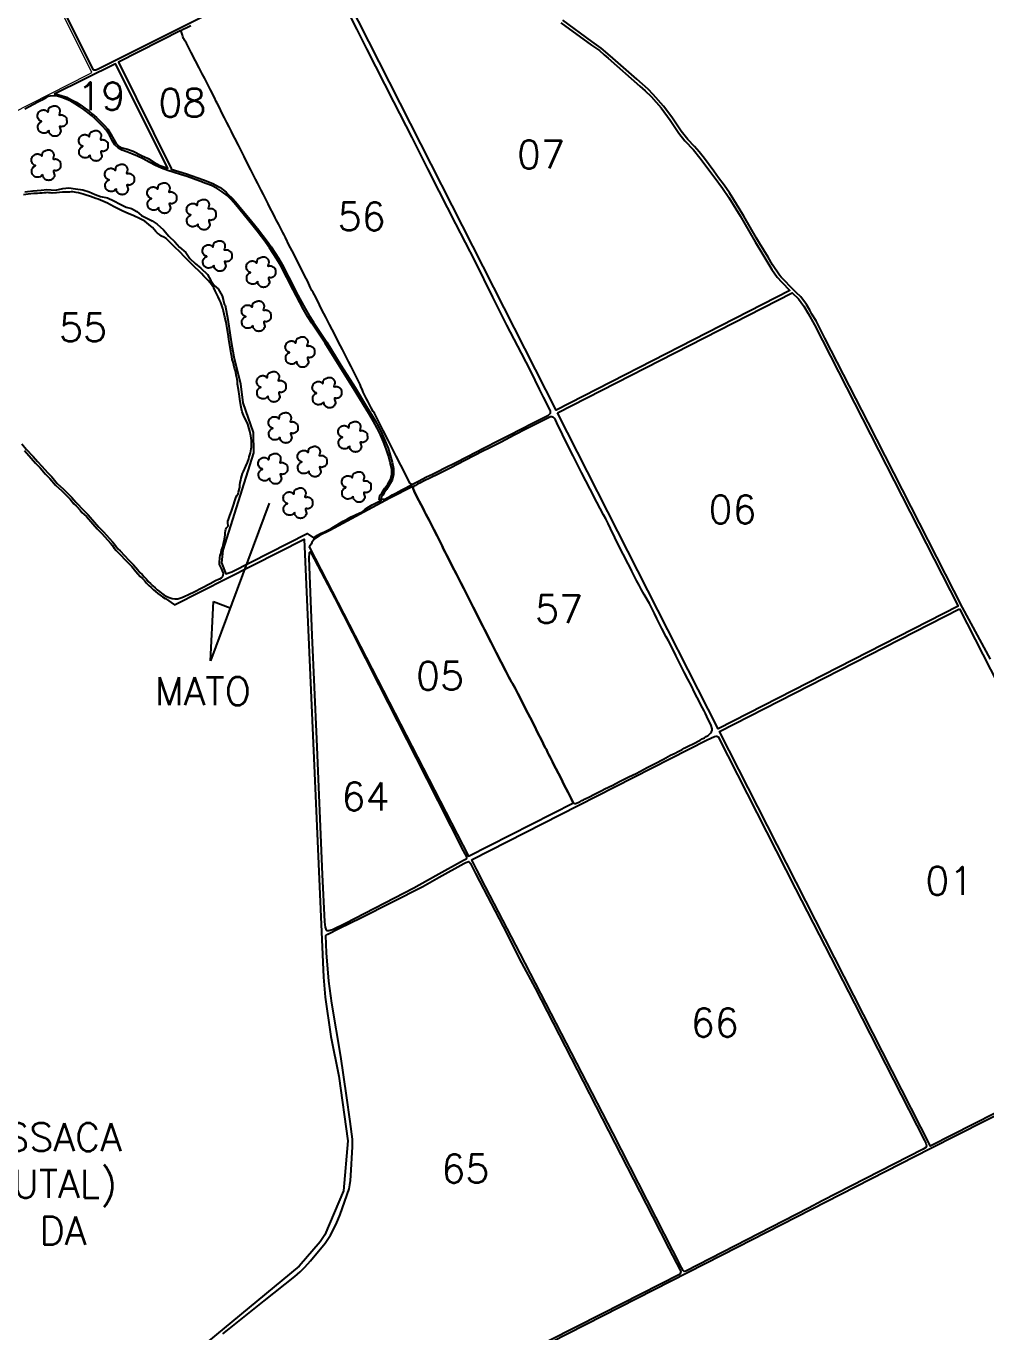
# Model space of a CAD drawing. Header units: millimetres. Extents: x 723072 to 730422, y 7782178 to 7792573.
# Drawn here: x 726185 to 727742, y 7784801 to 7786919 of the extents above; entities that cross this region are included whole.
import ezdxf

# ---------------------------------------------------------------- set-up
doc = ezdxf.new("R2010")
doc.units = ezdxf.units.MM
doc.linetypes.add('CONTINUO', pattern=[0])
for name, color, linetype, lineweight in [('0114000653', 1, 'Continuous', 25), ('0114000653001', 5, 'Continuous', 25), ('0114000653005', 5, 'Continuous', 25), ('0114000653006', 5, 'Continuous', 25), ('0114000653007', 5, 'Continuous', 25), ('0114000653008', 5, 'Continuous', 25), ('0114000653019', 5, 'Continuous', 25), ('0114000653027', 5, 'Continuous', 25), ('0114000653055', 5, 'Continuous', 25), ('0114000653056', 5, 'Continuous', 25), ('0114000653057', 5, 'Continuous', 25), ('0114000653063', 5, 'Continuous', 25), ('0114000653064', 5, 'Continuous', 25), ('0114000653065', 5, 'Continuous', 25), ('0114000653066', 5, 'Continuous', 25)]:
    doc.layers.add(name, color=color, linetype=linetype, lineweight=lineweight)
for name, color, linetype in [('MATO', 3, 'Continuous'), ('TXT_CONFRONTANTES', 7, 'Continuous'), ('TXT_DIVERSOS', 7, 'Continuous'), ('TXT_NUM_TALHOES', 7, 'Continuous')]:
    doc.layers.add(name, color=color, linetype=linetype)
doc.styles.add('ROMANS', font='romans')
doc.styles.add('Simplex', font='simplex.shx')

# ---------------------------------------------------------------- blocks, each defined once
blk = doc.blocks.new('mato')
at = {"layer": 'MATO', "color": 94, "linetype": 'CONTINUO'}
blk.add_lwpolyline([(734601.6, 7824194.7), (734600.8, 7824194.1), (734600, 7824193.3), (734599.1, 7824192.6), (734598, 7824192.3), (734596.9, 7824192.2), (734595.8, 7824192.2), (734594.9, 7824192.4), (734594.2, 7824192.7), (734593.5, 7824193.1), (734592.9, 7824193.6), (734592.3, 7824194.1), (734591.8, 7824194.7), (734591.5, 7824195.3), (734591.3, 7824195.9), (734591.2, 7824196.6), (734591, 7824197.5), (734591, 7824198.4), (734591, 7824199.3), (734591.2, 7824200), (734591.5, 7824200.5), (734591.9, 7824201), (734592.1, 7824201.5), (734592.4, 7824201.9), (734592.8, 7824202.3), (734594.2, 7824203.2), (734594.7, 7824203.6), (734594.5, 7824203.7), (734593.5, 7824204), (734593.1, 7824204.2), (734592.7, 7824204.5), (734592.3, 7824204.9), (734591.8, 7824205.6), (734591.3, 7824206.3), (734590.9, 7824207.1), (734590.7, 7824208), (734590.6, 7824208.8), (734590.7, 7824209.7), (734590.9, 7824210.7), (734591.3, 7824211.6), (734591.7, 7824212.4), (734592, 7824212.8), (734592.3, 7824213.1), (734592.7, 7824213.4), (734593.3, 7824213.8), (734593.9, 7824214.2), (734594.6, 7824214.5), (734595.3, 7824214.7), (734596, 7824214.8), (734596.6, 7824214.8), (734597.2, 7824214.8), (734597.8, 7824214.7), (734598.2, 7824214.6), (734598.7, 7824214.4), (734599.1, 7824214.3), (734599.5, 7824214), (734600, 7824213.4), (734600.5, 7824213), (734600.9, 7824212.8), (734601.1, 7824213.4), (734601.2, 7824214.2), (734601.3, 7824215.1), (734601.4, 7824215.5), (734601.5, 7824215.8), (734602, 7824216.5), (734602.3, 7824217), (734602.7, 7824217.4), (734603.2, 7824217.6), (734603.7, 7824217.8), (734604.3, 7824218), (734605.3, 7824218.4), (734605.8, 7824218.6), (734606.3, 7824218.7), (734606.9, 7824218.8), (734607.5, 7824218.8), (734608, 7824218.8), (734608.6, 7824218.7), (734609.1, 7824218.6), (734609.5, 7824218.4), (734610, 7824218.1), (734610.4, 7824217.9), (734610.7, 7824217.6), (734611, 7824217.2), (734611.3, 7824216.8), (734611.7, 7824216.3), (734611.9, 7824215.7), (734612.2, 7824215.1), (734612.4, 7824214.6), (734612.5, 7824214), (734612.5, 7824213.3), (734612.2, 7824212.1), (734611.9, 7824210.9), (734611.7, 7824210), (734612.4, 7824209.8), (734613.2, 7824209.9), (734614.1, 7824210), (734614.7, 7824209.9), (734615.4, 7824209.8), (734616, 7824209.5), (734616.6, 7824209.1), (734617.3, 7824208.6), (734617.8, 7824208.1), (734618.2, 7824207.9), (734618.6, 7824207.5), (734618.8, 7824207), (734619, 7824205.5), (734619.1, 7824203.9), (734619.1, 7824202.4), (734618.8, 7824201.5), (734618.4, 7824200.9), (734618, 7824200.3), (734617.5, 7824199.8), (734617, 7824199.3), (734616.5, 7824199), (734615.7, 7824198.7), (734614.9, 7824198.5), (734614.1, 7824198.3), (734613.3, 7824198.6), (734612.6, 7824198.7), (734612.1, 7824198.5), (734612.3, 7824197.3), (734613.2, 7824194.3), (734613.1, 7824193.5), (734613, 7824192.9), (734612.3, 7824191.8), (734611.9, 7824191.2), (734611.4, 7824190.7), (734611, 7824190.3), (734610.6, 7824189.9), (734610.1, 7824189.6), (734609.5, 7824189.4), (734608.8, 7824189.2), (734608.2, 7824189.2), (734607.5, 7824189.1), (734606.8, 7824189.2), (734605.7, 7824189.3), (734605.3, 7824189.5), (734604.8, 7824189.7), (734604.2, 7824190.1), (734603.7, 7824190.7), (734603.2, 7824191.3), (734602.7, 7824191.7), (734602.3, 7824192.2), (734602, 7824192.7), (734601.9, 7824194.3), (734601.7, 7824195)], dxfattribs=at)

msp = doc.modelspace()

# ---------------------------------------------------------------- linework, layer by layer
at = {"layer": '0114000653', "color": 1, "linetype": 'ByBlock'}
for points in [[(727749.4, 7785891.9), (727703.8, 7785976.2), (727550.7, 7786275.9), (727480.8, 7786412.9), (727466.3, 7786440.8), (727459.8, 7786451.9), (727456.1, 7786458.2), (727450.7, 7786467.1), (727441.8, 7786479.8), (727434.1, 7786487), (727424.4, 7786496.6), (727416.2, 7786504.9), (727409.9, 7786511.7), (727407.1, 7786514.8), (727395.9, 7786531.8), (727388.6, 7786544.2), (727381.5, 7786555.5), (727374.8, 7786566.6), (727369.7, 7786575), (727349.3, 7786610.4), (727341.9, 7786622.8), (727333.1, 7786637.2), (727325.8, 7786648.6), (727317.2, 7786660.9), (727308.4, 7786673), (727300.7, 7786683.3), (727285.4, 7786703.9), (727276.6, 7786715.1), (727269.4, 7786723.5), (727258.6, 7786734.9), (727247.8, 7786748.3), (727232.3, 7786771.2), (727219, 7786789.1), (727202.4, 7786808.1), (727194, 7786816.3), (727175.5, 7786832.6), (727132.7, 7786870.6), (727117.9, 7786882.9), (727110, 7786888.5), (727102.6, 7786893.7), (727055.6, 7786928.2)], [(726182.2, 7786230.3), (726193.4, 7786218.3), (726200.5, 7786209.9), (726207.7, 7786202.5), (726216.7, 7786192), (726223.7, 7786184.9), (726232.7, 7786174.5), (726243.1, 7786165), (726256.5, 7786151.7), (726262.5, 7786144.2), (726266.1, 7786140.9), (726272.6, 7786133.9), (726275.7, 7786130.2), (726279.3, 7786126.9), (726282.8, 7786123.4), (726293.1, 7786111.5), (726300.3, 7786103.4), (726304.1, 7786099.6), (726307.7, 7786095.8), (726322, 7786080.1), (726325, 7786076.3), (726327.8, 7786072.4), (726331, 7786068.4), (726334.7, 7786064.8), (726348.8, 7786049.8), (726356.4, 7786042.4), (726363.3, 7786034.5), (726366.5, 7786030.3), (726370.2, 7786026.4), (726374, 7786022.9), (726377.2, 7786019.5), (726380.2, 7786015.5), (726383.9, 7786011.7), (726387.8, 7786008.2), (726391.6, 7786004.8), (726395.2, 7786001.7), (726398.7, 7785998.8), (726402.4, 7785996), (726406.3, 7785993.1), (726410.8, 7785990.6), (726410.9, 7785990.5), (726411.2, 7785990.3), (726425.7, 7785980.3), (726511, 7786023.3), (726636.1, 7786086.9), (726667.3, 7785376.7), (726670.1, 7785344.2), (726679.4, 7785280.1), (726692.5, 7785215.7), (726707, 7785111), (726699.7, 7785029.9), (726669.7, 7784958.5), (726662.3, 7784947.3), (726628.2, 7784907.5), (726478.2, 7784784.2)], [(726870.7, 7784700.4), (727314.2, 7784926.4), (727651.7, 7785098.4), (728051.9, 7785301.2)]]:
    msp.add_lwpolyline(points, dxfattribs=at)
at = {"layer": '0114000653001', "linetype": 'Continuous'}
msp.add_lwpolyline([(727699.3, 7785973.9), (727988.1, 7785407.9), (728034.7, 7785314.2), (728036.6, 7785309.3), (728038, 7785305.2), (728037.8, 7785302), (728036.5, 7785299.3), (728032.5, 7785296.1), (727652.3, 7785102.7), (727651.9, 7785102.5), (727309.9, 7785775), (727699.3, 7785973.9)], close=True, dxfattribs=at)
at = {"layer": '0114000653005'}
msp.add_lwpolyline([(726939.6, 7785919.2), (726928.7, 7785940.5), (726926, 7785945.7), (726920.7, 7785956), (726915.5, 7785966.2), (726910.2, 7785976.4), (726902.6, 7785991.5), (726894.9, 7786006.7), (726890.2, 7786016.2), (726883.2, 7786029.8), (726876.4, 7786043.2), (726869.5, 7786056.7), (726867.1, 7786061.3), (726864.7, 7786065.9), (726862.3, 7786070.8), (726859.8, 7786075.7), (726851.7, 7786091.9), (726846.4, 7786102.2), (726838.6, 7786117.4), (726833.5, 7786127.4), (726830.9, 7786132.5), (726828.4, 7786137.4), (726826, 7786142.2), (726819, 7786155.2), (726817.1, 7786159.2), (726815.3, 7786163.1), (726813.9, 7786166.2), (726812.7, 7786169.1), (726812.9, 7786171.9), (726812.5, 7786172), (726775.2, 7786153.4), (726677.7, 7786100.9), (726661.2, 7786092.6), (726652.5, 7786086.7), (726648.3, 7786081.6), (726647.6, 7786078.5), (726644.6, 7786074.8), (726644.2, 7786073.9), (726644.8, 7786073.3), (726902.9, 7785572.7), (727072.7, 7785659.4), (727072, 7785660.3), (727069.7, 7785665.3), (727064.1, 7785676.1), (727057.4, 7785689.1), (727052.9, 7785698.5), (727044.5, 7785714.7), (727042.4, 7785718.5), (727038.9, 7785725.9), (727035.2, 7785733.2), (727033.1, 7785737), (727030.9, 7785741.1), (727028.9, 7785745.4), (727026.7, 7785749.6), (727021, 7785761.1), (727015, 7785772.4), (727009, 7785784.9), (727002.7, 7785797.5), (726995.7, 7785810.6), (726986.8, 7785828.2), (726982.6, 7785836.6), (726978.5, 7785845), (726976.3, 7785849), (726974.1, 7785852.6), (726972.1, 7785855.7), (726970.1, 7785859.2), (726968.2, 7785863.2), (726963.1, 7785872.8), (726955.8, 7785887.5), (726947.7, 7785902.9)], close=True, dxfattribs=at)
at = {"layer": '0114000653006', "linetype": 'Continuous'}
msp.add_lwpolyline([(727047.2, 7786291.6), (727427.5, 7786486.4), (727438, 7786476.5), (727446.5, 7786464.4), (727453.7, 7786452.6), (727464.1, 7786434.6), (727697, 7785978.3), (727307.6, 7785779.4), (727047.2, 7786291.6)], close=True, dxfattribs=at)
at = {"layer": '0114000653007', "linetype": 'Continuous'}
msp.add_lwpolyline([(727052.6, 7786924.2), (727102.2, 7786887.8), (727114.9, 7786879), (727122.9, 7786872.2), (727129.4, 7786866.8), (727180.6, 7786821.4), (727189.2, 7786814), (727198.7, 7786804.6), (727215.1, 7786786), (727229.7, 7786766.3), (727243.7, 7786745.4), (727253.6, 7786732.8), (727267.8, 7786718), (727278.1, 7786705.3), (727301, 7786674.6), (727314.8, 7786655.8), (727324.9, 7786641), (727343.2, 7786611.1), (727367.4, 7786569), (727380.1, 7786548.2), (727394.7, 7786524.2), (727403.1, 7786511.7), (727410.7, 7786503.4), (727423.7, 7786490.1), (727045, 7786296), (726673.2, 7787027.1)], dxfattribs=at)
at = {"layer": '0114000653008'}
msp.add_lwpolyline([(726510.7, 7786762.6), (726506.9, 7786769.9), (726503.2, 7786777.2), (726498.1, 7786787.8), (726495, 7786793.8), (726493.5, 7786796.7), (726490.5, 7786802.8), (726484, 7786815.6), (726479.2, 7786825.1), (726474.7, 7786834), (726470.8, 7786841.5), (726466, 7786851.1), (726460, 7786862.7), (726452.8, 7786876.2), (726450.6, 7786880.3), (726448, 7786885.7), (726445.4, 7786891), (726444.3, 7786892.7), (726443.2, 7786894.4), (726442.1, 7786895.8), (726441.3, 7786897.2), (726440.6, 7786898.6), (726439.9, 7786900.4), (726439.5, 7786902.1), (726438.9, 7786904.1), (726438.4, 7786905.7), (726437.6, 7786907.3), (726437, 7786909), (726436.6, 7786910.4), (726436, 7786911.5), (726334.7, 7786860.1), (726420.6, 7786688.1), (726420.6, 7786686.7), (726445.3, 7786679.3), (726472.6, 7786669.3), (726487.8, 7786663.5), (726494.1, 7786660.3), (726499.9, 7786656.9), (726509.7, 7786649.6), (726512, 7786647), (726520.3, 7786638.8), (726527.4, 7786630.6), (726534.4, 7786622.2), (726548.6, 7786605.1), (726555.6, 7786596.5), (726562.5, 7786587.9), (726569.3, 7786579.1), (726575.9, 7786570.2), (726582.3, 7786561.1), (726588.5, 7786551.8), (726594.4, 7786542.2), (726600.2, 7786532.4), (726610.8, 7786512.2), (726620.8, 7786492.3), (726626, 7786482.5), (726631.5, 7786471.9), (726637.6, 7786460.9), (726644.1, 7786449.7), (726651.1, 7786438.6), (726672.7, 7786406.1), (726695.8, 7786369.1), (726718.6, 7786332.8), (726738.9, 7786299.2), (726745.3, 7786289.2), (726751.3, 7786279), (726757.2, 7786268.3), (726762.7, 7786257.2), (726767.7, 7786245.8), (726772.1, 7786234.2), (726775.7, 7786222.8), (726778.6, 7786211.9), (726781.2, 7786201.1), (726781.2, 7786191.5), (726778.7, 7786182.4), (726774.2, 7786174.2), (726769.4, 7786167.5), (726766, 7786162.1), (726763.8, 7786158.1), (726761.6, 7786156.2), (726761.2, 7786152.8), (726763.6, 7786151.5), (726766.9, 7786151.9), (726770.6, 7786153.6), (726774.9, 7786155.8), (726779.6, 7786158.5), (726784.6, 7786161.3), (726794.6, 7786166.6), (726811.4, 7786175.3), (726808.7, 7786176.4), (726807.5, 7786177.7), (726801.9, 7786189.2), (726793.1, 7786206.7), (726785.5, 7786221.2), (726779.8, 7786232.2), (726772.2, 7786247.5), (726764.3, 7786263.2), (726752.9, 7786285.9), (726750, 7786291.1), (726748.2, 7786293.7), (726744.9, 7786299.8), (726741.2, 7786307.1), (726739.2, 7786310.8), (726737.1, 7786314.4), (726732, 7786324.9), (726730.5, 7786328.2), (726728, 7786334.4), (726726.8, 7786337.7), (726725.2, 7786340.9), (726721.8, 7786347.4), (726714.3, 7786362.5), (726712.3, 7786366.6), (726708.2, 7786374.7), (726702, 7786386.6), (726698.2, 7786394.1), (726692, 7786406.2), (726687.8, 7786414.5), (726681.3, 7786426.9), (726677.3, 7786434.8), (726671.1, 7786446.6), (726665, 7786458.7), (726661, 7786466.7), (726657, 7786474.9), (726652.8, 7786482.9), (726650.6, 7786486.7), (726648.5, 7786490.3), (726646.6, 7786494.1), (726644.9, 7786498), (726641.4, 7786505.6), (726637.4, 7786513.3), (726631.1, 7786525.6), (726624.9, 7786537.9), (726618.6, 7786550.4), (726612, 7786563.2), (726605.7, 7786576.2), (726603.6, 7786580.3), (726601.5, 7786584.3), (726594.9, 7786596.8), (726590.7, 7786604.7), (726588.8, 7786608.1), (726587.3, 7786611.7), (726579.5, 7786626.9), (726577.7, 7786630.8), (726570.2, 7786645.5), (726566.5, 7786652.7), (726561, 7786663.4), (726557.2, 7786670.8), (726553.4, 7786678.4), (726549.7, 7786685.9), (726543.9, 7786697.1), (726539, 7786707.2), (726533.4, 7786718.2), (726529.4, 7786725.9), (726523.6, 7786736.9), (726520, 7786744.3), (726518.1, 7786748), (726514.3, 7786755.5)], close=True, dxfattribs=at)
at = {"layer": '0114000653019', "elevation": 565}
msp.add_lwpolyline([(726230.4, 7786808.7), (726236.5, 7786807.9), (726243.8, 7786805.9), (726251.3, 7786803.3), (726258.8, 7786799.5), (726266.4, 7786795.2), (726273.7, 7786790.5), (726280.4, 7786785.9), (726286.8, 7786781.2), (726293, 7786776.1), (726299, 7786770.7), (726305.2, 7786764.9), (726311.3, 7786758.8), (726317.5, 7786751.8), (726322.7, 7786743.4), (726327.1, 7786735), (726331.4, 7786728.2), (726336.1, 7786723.6), (726338.9, 7786722.2), (726349.6, 7786719.5), (726358.9, 7786716.1), (726372.2, 7786709.2), (726383.1, 7786703.9), (726392.3, 7786697.9), (726401.9, 7786692.6), (726414.8, 7786688.4), (726330.3, 7786857.8)], close=True, dxfattribs=at)
at = {"layer": '0114000653027', "lineweight": 0}
msp.add_lwpolyline([(726291.7, 7786843.3), (726115.6, 7787196.6), (725723.8, 7786997.3), (725895, 7786660.7), (725899, 7786652.9), (725904, 7786647.1), (725909.6, 7786648.9), (726007.6, 7786699.3), (726285.5, 7786840.1)], close=True, dxfattribs=at)
at = {"layer": '0114000653055', "elevation": 550.8}
msp.add_lwpolyline([(726178.1, 7786241.3), (726185.2, 7786232.9), (726196.4, 7786221), (726203.4, 7786212.5), (726210.7, 7786205.2), (726219.7, 7786194.7), (726226.7, 7786187.6), (726235.6, 7786177.2), (726245.9, 7786167.9), (726259.5, 7786154.4), (726265.5, 7786146.9), (726268.9, 7786143.7), (726275.5, 7786136.6), (726278.6, 7786133), (726282, 7786129.8), (726285.7, 7786126.2), (726296.1, 7786114.1), (726303.2, 7786106.2), (726306.9, 7786102.4), (726310.6, 7786098.5), (726325, 7786082.7), (726328.2, 7786078.7), (726331, 7786074.8), (726334, 7786071.1), (726337.5, 7786067.6), (726351.7, 7786052.6), (726359.3, 7786045.1), (726366.4, 7786037), (726369.5, 7786032.9), (726373.1, 7786029.2), (726376.8, 7786025.7), (726380.2, 7786022.1), (726383.2, 7786018.1), (726386.7, 7786014.6), (726390.5, 7786011.1), (726394.2, 7786007.8), (726397.8, 7786004.8), (726401.2, 7786002), (726404.8, 7785999.2), (726408.5, 7785996.5), (726412.5, 7785994.2), (726417.1, 7785992.4), (726421.8, 7785990.8), (726426.5, 7785990), (726431.1, 7785990.1), (726435.8, 7785991.4), (726440.6, 7785993.4), (726449.6, 7785997.8), (726457.7, 7786001.2), (726470.3, 7786007.7), (726483.8, 7786014.7), (726492.4, 7786019.8), (726497.2, 7786021.7), (726499.4, 7786022.7), (726502.2, 7786024.3), (726503.7, 7786025.9), (726504.8, 7786027.8), (726505.1, 7786031.5), (726504.3, 7786033.7), (726502.4, 7786038.1), (726499.6, 7786043.4), (726498.9, 7786045.9), (726498.9, 7786048.4), (726499, 7786051), (726499.2, 7786054.1), (726499.5, 7786057.2), (726500.1, 7786060.2), (726501, 7786063), (726501.6, 7786065.8), (726502.2, 7786068.8), (726503.1, 7786071.8), (726503.9, 7786074.5), (726504.6, 7786077.1), (726505.2, 7786080), (726506.8, 7786086.8), (726507.8, 7786093.7), (726508, 7786097.1), (726508.5, 7786100.3), (726509.1, 7786103.1), (726510.3, 7786105), (726511.8, 7786106.5), (726512.7, 7786108.1), (726512.6, 7786109.7), (726512.2, 7786111.6), (726512.2, 7786113.7), (726512.5, 7786115.9), (726513.1, 7786118.7), (726514.3, 7786122), (726515.7, 7786125.4), (726518.1, 7786131.9), (726519.3, 7786135.3), (726521.5, 7786142.1), (726523.5, 7786149), (726524.6, 7786152.4), (726526, 7786155.4), (726527.4, 7786158), (726528.8, 7786160.5), (726529.8, 7786163), (726531.4, 7786168.7), (726531.7, 7786171.9), (726531.8, 7786175.1), (726532.2, 7786178.6), (726533.1, 7786182.2), (726534, 7786185.9), (726535.2, 7786189.5), (726536.3, 7786193.1), (726537.5, 7786196.5), (726541.6, 7786205.4), (726544, 7786211.2), (726546.1, 7786217.1), (726547.1, 7786220.2), (726548.9, 7786226.9), (726550.3, 7786233), (726550.7, 7786235.7), (726550.8, 7786239), (726550.6, 7786246.7), (726549.7, 7786254.4), (726547.9, 7786261.8), (726544.5, 7786273.5), (726542.5, 7786278.1), (726540.1, 7786283.1), (726537.7, 7786288), (726535.7, 7786293.1), (726534.7, 7786298.3), (726533.6, 7786303.3), (726531.6, 7786313.8), (726531, 7786318.8), (726529.8, 7786329.7), (726528.2, 7786337.9), (726527.8, 7786342.2), (726527.4, 7786346.4), (726526.6, 7786350.6), (726524.8, 7786359.7), (726523.3, 7786364.3), (726521.9, 7786369.1), (726520.7, 7786373.7), (726519.3, 7786378.2), (726518.6, 7786383), (726517.8, 7786387.2), (726517.1, 7786391.7), (726515.5, 7786400.8), (726513.9, 7786410.5), (726513.3, 7786415.2), (726509.8, 7786438.5), (726507.5, 7786446.9), (726506.4, 7786451.5), (726505.4, 7786456.3), (726503.9, 7786460.8), (726500.7, 7786470.4), (726498.8, 7786475.1), (726496.5, 7786479.9), (726491.6, 7786489.5), (726489.3, 7786494.1), (726486.6, 7786498.3), (726483.6, 7786502.2), (726480.5, 7786506), (726477.1, 7786509.6), (726473.4, 7786513.4), (726469.8, 7786517.5), (726466, 7786521.4), (726458, 7786528.6), (726450.1, 7786536.4), (726442.1, 7786544.6), (726434.2, 7786552.6), (726426.2, 7786560.1), (726415.5, 7786571.2), (726412.2, 7786574.3), (726408.6, 7786576.6), (726404.8, 7786578.4), (726401.2, 7786580.6), (726398.1, 7786583.2), (726395.4, 7786585.9), (726390.1, 7786592), (726387.3, 7786594.5), (726384.3, 7786597), (726381.1, 7786599.7), (726377.4, 7786602.4), (726368.9, 7786606.7), (726359.7, 7786610.9), (726350.4, 7786614.7), (726341.7, 7786618.7), (726337.4, 7786621), (726329.2, 7786625.4), (726320.8, 7786629.5), (726316.9, 7786631.6), (726302, 7786637.9), (726297.9, 7786639.5), (726289.3, 7786642.5), (726280.9, 7786645.3), (726277.5, 7786646.5), (726270.3, 7786648.3), (726266.5, 7786649), (726263.5, 7786649.5), (726260.7, 7786649.8), (726258, 7786649.8), (726255.3, 7786649.7), (726252.5, 7786649.4), (726249.7, 7786649.4), (726244.1, 7786649.3), (726234.2, 7786648.3), (726227.6, 7786648.1), (726224.4, 7786648.2), (726222.1, 7786648.6), (726219.2, 7786648.7), (726217.1, 7786648.6), (726214.1, 7786648.2), (726210.9, 7786647.9), (726207.3, 7786647.7), (726203.8, 7786647.6), (726197.7, 7786647.2), (726188.4, 7786646.3), (726180.9, 7786645.3)], dxfattribs=at)
at = {"layer": '0114000653056', "elevation": 572.9}
msp.add_lwpolyline([(726683.6, 7786987.9), (726721.4, 7786913.1), (726737.3, 7786881.8), (726781.1, 7786796.2), (726810.5, 7786738.2), (726836.3, 7786687.2), (726854.7, 7786651), (726881.7, 7786598.2), (726912.8, 7786537.8), (726941.8, 7786479.1), (726964.3, 7786433.9), (726987.9, 7786388.6), (727003.2, 7786359.1), (727017.2, 7786330.1), (727023.9, 7786316.9), (727034.8, 7786295.9), (727034.9, 7786294.8), (727035.3, 7786293.2), (727035.3, 7786291.9), (727034.9, 7786290.6), (727034.2, 7786289.3), (727033.1, 7786288.3), (727031.1, 7786287), (727008.4, 7786275.6), (726986.6, 7786264.2), (726969.9, 7786255.5), (726953.7, 7786247.2), (726926.1, 7786233.1), (726915.5, 7786227.8), (726898.9, 7786219.2), (726883.1, 7786211.2), (726863.3, 7786201.3), (726854.2, 7786196.6), (726849.4, 7786194.1), (726844.5, 7786191.7), (726834.7, 7786187.1), (726821.6, 7786180.4), (726818.1, 7786178.7), (726814.9, 7786177.3), (726812.8, 7786175.9), (726811.4, 7786175.3), (726808.7, 7786176.4), (726807.5, 7786177.7), (726801.9, 7786189.2), (726793.1, 7786206.7), (726785.5, 7786221.2), (726779.8, 7786232.2), (726772.2, 7786247.5), (726764.3, 7786263.2), (726752.9, 7786285.9), (726750, 7786291.1), (726748.2, 7786293.7), (726744.9, 7786299.8), (726741.2, 7786307.1), (726739.2, 7786310.8), (726737.1, 7786314.4), (726732, 7786324.9), (726730.5, 7786328.2), (726728, 7786334.4), (726726.8, 7786337.7), (726725.2, 7786340.9), (726721.8, 7786347.4), (726714.3, 7786362.5), (726712.3, 7786366.6), (726708.2, 7786374.7), (726702, 7786386.6), (726698.2, 7786394.1), (726692, 7786406.2), (726687.8, 7786414.5), (726681.3, 7786426.9), (726677.3, 7786434.8), (726671.1, 7786446.6), (726665, 7786458.7), (726661, 7786466.7), (726657, 7786474.9), (726652.8, 7786482.9), (726650.6, 7786486.7), (726648.5, 7786490.3), (726646.6, 7786494.1), (726644.9, 7786498), (726641.4, 7786505.6), (726637.4, 7786513.3), (726631.1, 7786525.6), (726624.9, 7786537.9), (726618.6, 7786550.4), (726612, 7786563.2), (726605.7, 7786576.2), (726603.6, 7786580.3), (726601.5, 7786584.3), (726594.9, 7786596.8), (726590.7, 7786604.7), (726588.8, 7786608.1), (726587.3, 7786611.7), (726579.5, 7786626.9), (726577.7, 7786630.8), (726570.2, 7786645.5), (726566.5, 7786652.7), (726561, 7786663.4), (726557.2, 7786670.8), (726553.4, 7786678.4), (726549.7, 7786685.9), (726543.9, 7786697.1), (726539, 7786707.2), (726533.4, 7786718.2), (726529.4, 7786725.9), (726523.6, 7786736.9), (726520, 7786744.3), (726518.1, 7786748), (726514.3, 7786755.5), (726510.7, 7786762.6), (726506.9, 7786769.9), (726503.2, 7786777.2), (726498.1, 7786787.8), (726495, 7786793.8), (726493.5, 7786796.7), (726490.5, 7786802.8), (726484, 7786815.6), (726479.2, 7786825.1), (726474.7, 7786834), (726470.8, 7786841.5), (726466, 7786851.1), (726460, 7786862.7), (726452.8, 7786876.2), (726450.6, 7786880.3), (726448, 7786885.7), (726445.4, 7786891), (726444.3, 7786892.7), (726443.2, 7786894.4), (726442.1, 7786895.8), (726441.3, 7786897.2), (726440.6, 7786898.6), (726439.9, 7786900.4), (726439.5, 7786902.1), (726438.9, 7786904.1), (726438.4, 7786905.7), (726437.6, 7786907.3), (726437, 7786909), (726436.6, 7786910.4), (726436, 7786911.5), (726439.6, 7786913.7), (726445.9, 7786916.7), (726452.5, 7786919.9)], dxfattribs=at)
at = {"layer": '0114000653057', "elevation": 572.8}
msp.add_lwpolyline([(727037.7, 7786285.1), (727035.8, 7786284.9), (727033.6, 7786284.1), (727030.3, 7786282.6), (727009.8, 7786272.4), (726997.8, 7786266.3), (726976.7, 7786255.2), (726955.6, 7786244.3), (726933.8, 7786233.3), (726926.8, 7786229.8), (726896.6, 7786214.2), (726873.8, 7786202.7), (726852.6, 7786191.7), (726830.9, 7786181.2), (726824.8, 7786178.2), (726820, 7786175.8), (726816.5, 7786174), (726814.6, 7786172.9), (726813.5, 7786172), (726812.8, 7786170.9), (726812.7, 7786169.6), (726813, 7786168.3), (726813.9, 7786166.2), (726815.3, 7786163.1), (726817.1, 7786159.2), (726819, 7786155.2), (726826, 7786142.2), (726828.4, 7786137.4), (726830.9, 7786132.5), (726833.5, 7786127.4), (726838.6, 7786117.4), (726846.4, 7786102.2), (726851.7, 7786091.9), (726859.8, 7786075.7), (726862.3, 7786070.8), (726864.7, 7786065.9), (726867.1, 7786061.3), (726869.5, 7786056.7), (726876.4, 7786043.2), (726883.2, 7786029.8), (726890.2, 7786016.2), (726894.9, 7786006.7), (726902.6, 7785991.5), (726910.2, 7785976.4), (726915.5, 7785966.2), (726920.7, 7785956), (726926, 7785945.7), (726928.7, 7785940.5), (726939.6, 7785919.2), (726947.7, 7785902.9), (726955.8, 7785887.5), (726963.1, 7785872.8), (726968.2, 7785863.2), (726970.1, 7785859.2), (726972.1, 7785855.7), (726974.1, 7785852.6), (726976.3, 7785849), (726978.5, 7785845), (726982.6, 7785836.6), (726986.8, 7785828.2), (726995.7, 7785810.6), (727002.7, 7785797.5), (727009, 7785784.9), (727015, 7785772.4), (727021, 7785761.1), (727026.7, 7785749.6), (727028.9, 7785745.4), (727030.9, 7785741.1), (727033.1, 7785737), (727035.2, 7785733.2), (727038.9, 7785725.9), (727042.4, 7785718.5), (727044.5, 7785714.7), (727052.9, 7785698.5), (727057.4, 7785689.1), (727064.1, 7785676.1), (727069.7, 7785665.3), (727072, 7785660.3), (727073.1, 7785659), (727074.9, 7785658.1), (727076.4, 7785658.2), (727077.9, 7785658.6), (727081.5, 7785660), (727083, 7785660.9), (727084.8, 7785661.8), (727086.7, 7785662.7), (727089, 7785664), (727091, 7785665), (727100.1, 7785669.6), (727104.9, 7785672), (727114.4, 7785677), (727119.1, 7785679.3), (727123.7, 7785681.6), (727136.5, 7785687.9), (727147.3, 7785693.6), (727162.9, 7785701.4), (727174.7, 7785707), (727192.2, 7785716.3), (727208.4, 7785724.7), (727215.7, 7785728.4), (727219.1, 7785730.2), (727226.5, 7785734.5), (727230.4, 7785736.5), (727234.3, 7785738.2), (727238, 7785739.9), (727241.7, 7785741.9), (727249.3, 7785745.7), (727252.3, 7785747.6), (727260.2, 7785751.7), (727267.1, 7785755.1), (727278.2, 7785760.9), (727281.8, 7785762.9), (727285.3, 7785764.8), (727288.4, 7785766.7), (727291.3, 7785768.6), (727293.5, 7785770.3), (727295.2, 7785772.2), (727296.8, 7785774.4), (727298, 7785776.8), (727298, 7785779.4), (727296.4, 7785784.4), (727289.4, 7785799.4), (727287.1, 7785804), (727285, 7785808.3), (727282.4, 7785813), (727279.7, 7785818.2), (727276.8, 7785823.8), (727273.3, 7785830.1), (727269.2, 7785838.1), (727264.1, 7785848.7), (727258.6, 7785859.5), (727253.2, 7785870.2), (727247.7, 7785881), (727239.2, 7785898), (727233.3, 7785909.3), (727226.8, 7785922.1), (727223.4, 7785928.5), (727216.5, 7785942.1), (727208.3, 7785958), (727204.1, 7785966.3), (727200.1, 7785974.6), (727196.2, 7785982.5), (727187.5, 7785997.1), (727183.5, 7786004.6), (727179.5, 7786012.1), (727175.4, 7786019.6), (727171.6, 7786027.2), (727167.7, 7786034.9), (727163.8, 7786042.8), (727159.7, 7786050.6), (727155.8, 7786058.5), (727151.6, 7786066.3), (727140, 7786089.2), (727133, 7786104.2), (727129.1, 7786112), (727125.5, 7786119.6), (727121.6, 7786126.3), (727110.7, 7786146.9), (727100.1, 7786167.7), (727093.2, 7786181.5), (727085.9, 7786195.1), (727072.3, 7786222), (727061.7, 7786243.1), (727055.1, 7786256.6), (727052.3, 7786262.5), (727049.6, 7786267.5), (727045.7, 7786275.3), (727043.5, 7786280.1), (727041.6, 7786283.1), (727040.5, 7786284.2), (727039.1, 7786284.8)], close=True, dxfattribs=at)
at = {"layer": '0114000653063'}
msp.add_lwpolyline([(726469.7, 7786932.9), (726360.2, 7786878), (726301.7, 7786848.9), (726298.1, 7786847.4), (726296.7, 7786847.2), (726295.3, 7786847.6), (726294.1, 7786848.4), (726291.9, 7786853.1), (726245.9, 7786944.5)], dxfattribs=at)
at = {"layer": '0114000653064'}
msp.add_lwpolyline([(726849.7, 7785541.1), (726894.5, 7785566.2), (726898.8, 7785568.5), (726900, 7785569.7), (726899.7, 7785571.6), (726894.7, 7785581.5), (726853.6, 7785662.5), (726818.1, 7785731.7), (726757.9, 7785850.6), (726714.9, 7785934.9), (726686.2, 7785991.1), (726647.6, 7786064.9), (726646.5, 7786065.7), (726645.4, 7786065.5), (726644.1, 7786064.6), (726643.6, 7786055.9), (726648.4, 7785931.1), (726656, 7785762.6), (726665.4, 7785542.8), (726669, 7785466.3), (726669.9, 7785457.6), (726671.1, 7785454.1), (726673.1, 7785452.2), (726676.2, 7785451.9), (726682, 7785453.6), (726703, 7785464.2), (726814, 7785521.3)], close=True, dxfattribs=at)
at = {"layer": '0114000653065'}
msp.add_lwpolyline([(726504, 7784797.9), (726514.7, 7784806.3), (726571.1, 7784851.8), (726621.2, 7784890.9), (726629.7, 7784898.4), (726637.2, 7784905.9), (726646.6, 7784916.5), (726670, 7784944.8), (726678.8, 7784958.1), (726688.1, 7784976), (726694.5, 7784991.4), (726708.9, 7785033.2), (726710.3, 7785039.6), (726711.3, 7785046.5), (726712, 7785055), (726714.6, 7785101.3), (726714.7, 7785113.7), (726710.9, 7785142.4), (726704.8, 7785184.8), (726695.3, 7785247.6), (726681.1, 7785334.4), (726675.9, 7785370.2), (726672.4, 7785415.7), (726671.3, 7785443.8), (726674.3, 7785446), (726693.2, 7785455.7), (726728, 7785472.6), (726828.7, 7785523.6), (726854.9, 7785538.8), (726895.1, 7785560.9), (726898.5, 7785562.6), (726901.4, 7785563.7), (726903.2, 7785563.9), (726904.3, 7785563.1), (726905.9, 7785560.7), (726914, 7785544.6), (726965.3, 7785446.1), (726985, 7785406.8), (727010.9, 7785358.4), (727088.9, 7785207.3), (727201.3, 7784988.2), (727227.6, 7784936.2), (727246.2, 7784901.2), (727246.8, 7784899.3), (727246.7, 7784897.7), (727246.2, 7784896), (727245.6, 7784894.8), (727244.7, 7784894.1), (727119.5, 7784830.3), (726947.3, 7784743.5)], dxfattribs=at)
at = {"layer": '0114000653066'}
msp.add_lwpolyline([(726908.4, 7785567.3), (727080.4, 7785654.6), (727289.6, 7785761.4), (727301.7, 7785766.7), (727304.1, 7785767.3), (727305.7, 7785767.3), (727307.4, 7785766.2), (727433.3, 7785519.8), (727528.5, 7785333.8), (727642.5, 7785111.4), (727644.4, 7785107.4), (727645.2, 7785105.1), (727645.3, 7785102.8), (727644.4, 7785100.3), (727640.1, 7785097.6), (727476.2, 7785013.5), (727453.9, 7785001.7), (727255, 7784899.4), (727252.4, 7784899.3), (727250.9, 7784901), (727248.1, 7784905.8), (727136.9, 7785124.1), (726986.5, 7785415), (726930.2, 7785523.2), (726916.2, 7785550.3), (726910.7, 7785561.3), (726908.4, 7785564.9), (726908, 7785566.2)], close=True, dxfattribs=at)
at = {"layer": 'MATO', "elevation": 555.6}
msp.add_lwpolyline([(726183.2, 7786649.8), (726196.5, 7786651.5), (726209.3, 7786653), (726218.6, 7786653.6), (726232.9, 7786652.9), (726244.9, 7786655.7), (726254.4, 7786656.6), (726265.4, 7786654.7), (726277.2, 7786653.5), (726287.4, 7786649.8), (726297, 7786645.7), (726306, 7786642.5), (726317.1, 7786640.1), (726327.3, 7786635.2), (726337.7, 7786629.9), (726347.6, 7786625.1), (726356, 7786622.8), (726364.8, 7786618.4), (726372.5, 7786611.5), (726378.9, 7786608.2), (726389.5, 7786603), (726397.9, 7786597.7), (726408, 7786588.4), (726416.4, 7786578.1), (726426.3, 7786569), (726433.8, 7786560.1), (726443.9, 7786551.9), (726450.6, 7786541.7), (726459.3, 7786533.9), (726468.4, 7786526.3), (726479.3, 7786515.9), (726484.9, 7786506), (726490.1, 7786498.3), (726496.4, 7786492.5), (726502.9, 7786481.2), (726505.4, 7786473.3), (726506.4, 7786468.4), (726507.7, 7786466), (726512.5, 7786443), (726517.5, 7786406.6), (726522.2, 7786382.2), (726532.8, 7786338.9), (726536.6, 7786307.9), (726553.5, 7786260), (726554, 7786227), (726503.9, 7786068.7), (726501.8, 7786048.4), (726509.1, 7786030.7), (726519, 7786034), (726640.9, 7786096.1), (726651.4, 7786088.7), (726657.6, 7786093), (726662.8, 7786095.8), (726669.2, 7786098.8), (726675.4, 7786102.1), (726681.5, 7786105.3), (726699.6, 7786115.8), (726705.9, 7786119.1), (726712.2, 7786123), (726719.1, 7786126.1), (726729.9, 7786131.2), (726735.1, 7786135.4), (726740.9, 7786139.2), (726746.6, 7786142.3), (726753, 7786145.5), (726759.4, 7786148.7), (726761.1, 7786149.4), (726757.9, 7786151.1), (726758.8, 7786157.6), (726761.4, 7786160), (726763.4, 7786163.6), (726766.9, 7786169.2), (726771.6, 7786175.8), (726775.9, 7786183.6), (726778.2, 7786192), (726778.2, 7786200.7), (726775.6, 7786211.2), (726772.8, 7786221.9), (726769.3, 7786233.2), (726764.9, 7786244.7), (726760, 7786255.9), (726754.6, 7786266.9), (726748.6, 7786277.5), (726742.7, 7786287.6), (726736.4, 7786297.6), (726716, 7786331.2), (726693.3, 7786367.5), (726670.2, 7786404.5), (726648.6, 7786437), (726641.6, 7786448.1), (726635, 7786459.4), (726628.9, 7786470.5), (726618.1, 7786490.9), (726608.2, 7786510.9), (726597.5, 7786531), (726591.8, 7786540.6), (726586, 7786550.2), (726579.8, 7786559.4), (726573.5, 7786568.5), (726566.9, 7786577.3), (726560.1, 7786586), (726553.2, 7786594.6), (726546.2, 7786603.2), (726532.1, 7786620.3), (726525.1, 7786628.7), (726518.1, 7786636.8), (726511, 7786643.9), (726503.3, 7786650.1), (726494.8, 7786655.7), (726485.9, 7786660.1), (726476.7, 7786663.8), (726466.8, 7786667.5), (726456.5, 7786671.3), (726446.1, 7786674.8), (726435.7, 7786678.1), (726425.2, 7786681.3), (726414.8, 7786684.7), (726404.9, 7786688.3), (726394.9, 7786693), (726384.7, 7786698.2), (726374.9, 7786703.3), (726365.6, 7786707.7), (726356.8, 7786711.4), (726348.6, 7786714.8), (726340.9, 7786717.6), (726334.3, 7786721.2), (726329.1, 7786726.3), (726324.5, 7786733.5), (726320.1, 7786741.9), (726315.1, 7786750), (726309.2, 7786756.8), (726303.1, 7786762.7), (726297, 7786768.5), (726291, 7786773.8), (726285, 7786778.8), (726278.7, 7786783.4), (726272, 7786788), (726264.8, 7786792.6), (726257.4, 7786796.9), (726250.1, 7786800.5), (726242.9, 7786803.1), (726235.9, 7786805), (726228.7, 7786805.9), (726223.6, 7786805.4), (726221.1, 7786804.5), (726217.3, 7786802.3), (726210.8, 7786798.8), (726203.9, 7786795.2), (726196.9, 7786791.6), (726190, 7786787.9), (726183.1, 7786784.3)], dxfattribs=at)
at = {"layer": 'TXT_DIVERSOS'}
for p, q in [((726579.4, 7786145.4), (726483.9, 7785889.7)), ((726483.9, 7785889.7), (726489, 7785985.6)), ((726489, 7785985.6), (726515.9, 7785975.5))]:
    msp.add_line(p, q, dxfattribs=at)

# ---------------------------------------------------------------- block references
at = {"layer": 'MATO', "linetype": 'Continuous', "xscale": 1.666666666666667, "yscale": 1.666666666666667, "zscale": 1.666666666666667}
for p in [(-498114.2, -5253575.1, -2818.5), (-498047.3, -5253615.2, -2818.5), (-498124.1, -5253646.6, -2818.5), (-498004.9, -5253669.8, -2818.5), (-497936.2, -5253700, -2818.5), (-497872.3, -5253726.8, -2818.5), (-497846.5, -5253793.9, -2818.5), (-497775.5, -5253820, -2818.5), (-497783.1, -5253891.5, -2818.5), (-497712.2, -5253949.7, -2818.5), (-497758.7, -5254006, -2818.5), (-497668.4, -5254015.6, -2818.5), (-497739.4, -5254072.6, -2818.5), (-497626.5, -5254087.1, -2818.5), (-497692.3, -5254127.3, -2818.5), (-497756.2, -5254138.9, -2818.5), (-497620.7, -5254168.5, -2818.5), (-497715.5, -5254194.7, -2818.5)]:
    msp.add_blockref('mato', p, dxfattribs=at)

# ---------------------------------------------------------------- texts
at = {"layer": 'TXT_CONFRONTANTES', "linetype": 'ByBlock', "insert": (725817.7, 7785139.8), "char_height": 45.5, "width": 1236.82, "attachment_point": 2, "style": 'Simplex'}
msp.add_mtext('FAZENDA SÃO BENTO DA RESSACA MATR: 64.833 (1° ORI - FRUTAL) AGROPECUÁRIA SÃO BENTO DA RESSACA LTDA - EPP', dxfattribs=at)
at = {"layer": 'TXT_DIVERSOS', "linetype": 'ByBlock', "style": 'ROMANS'}
msp.add_text('MATO', height=45.5, dxfattribs=at).set_placement((726393.9, 7785817.7))
at = {"layer": 'TXT_NUM_TALHOES', "linetype": 'Continuous', "style": 'Simplex'}
for s, p in [('19', (726268, 7786782.5)), ('08', (726399.4, 7786771.7)), ('07', (726981.1, 7786687.9)), ('56', (726690.3, 7786587.2)), ('55', (726238.4, 7786407.5)), ('06', (727291.9, 7786112.2)), ('57', (727010.5, 7785950.4)), ('05', (726817.5, 7785842.2)), ('64', (726696.6, 7785646.9)), ('01', (727643.5, 7785509.7)), ('66', (727263.2, 7785279.9)), ('65', (726858.5, 7785043.1))]:
    msp.add_text(s, height=45.5, dxfattribs=at).set_placement(p)

doc.saveas('drawing.dxf')
